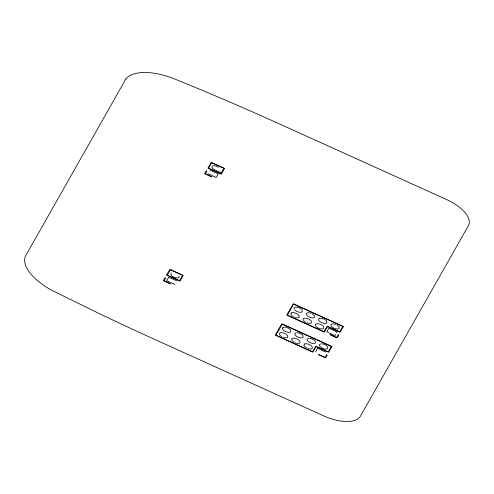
<?xml version="1.0" encoding="UTF-8"?>
<svg xmlns="http://www.w3.org/2000/svg" width="494" height="494" viewBox="0 0 494 494"><rect width="100%" height="100%" fill="white"/><g stroke="black" fill="none" stroke-linecap="round" stroke-linejoin="round"><path stroke-width="0.74" d="M208.017 173.678L216.187 177.513L218.268 173.832L209.981 170.22M174.919 284.383L166.626 280.771L168.713 277.091L176.877 280.925M325.608 352.031L317.438 348.202L315.598 351.987M335.599 334.611L335.049 335.587L326.824 331.863L328.905 328.189L337.13 331.912L336.581 332.882M291.59 312.819L290.985 313.332A4.526 2.106 22.9 0 0 292.121 315.87L293.337 316.691M282.63 327.855L283.235 327.337A4.52 2.099 22.9 0 1 290.558 329.973L290.849 331.591A4.52 2.099 22.9 0 1 285.68 331.56A4.52 2.099 22.9 0 1 282.63 327.855M291.812 338.909L292.417 338.39A4.526 2.106 22.9 0 1 299.741 341.021L300.031 342.645A4.526 2.106 22.9 0 1 297.073 343.305L295.498 342.867M319.291 318.451L318.686 318.963A4.52 2.099 22.9 0 0 321.73 322.675A4.52 2.099 22.9 0 0 326.904 322.706L326.62 321.075M315.573 324.459L316.179 323.941A4.52 2.099 22.9 0 1 323.508 326.565L323.792 328.195A4.52 2.099 22.9 0 1 318.618 328.164A4.52 2.099 22.9 0 1 315.573 324.459M304.712 343.954L304.106 344.472A4.526 2.106 22.9 0 0 306.459 347.825M171.338 272.991L170.646 273.781C171.14 276.461 174.37 277.554 176.753 277.912A4.514 2.099 22.9 0 0 179.143 276.819L179.087 276.492M296.369 332.709L294.924 333.413A4.52 2.099 22.9 0 0 297.968 337.124A4.52 2.099 22.9 0 0 303.143 337.155L302.859 335.525A4.52 2.099 22.9 0 0 297.876 332.771L297.444 332.728M308.657 338.273L307.219 338.977A4.52 2.099 22.9 0 0 310.263 342.682A4.52 2.099 22.9 0 0 315.438 342.719L315.153 341.082A4.52 2.099 22.9 0 0 310.164 338.328M320.952 343.836L319.513 344.54A4.52 2.099 22.9 0 0 322.557 348.245A4.52 2.099 22.9 0 0 327.732 348.276L327.448 346.646A4.52 2.099 22.9 0 0 322.459 343.892L322.032 343.849M309.738 338.291L310.176 338.316M310.8 313.128L308.021 312.659L306.391 313.406A4.52 2.099 22.9 0 0 309.435 317.111A4.52 2.099 22.9 0 0 314.61 317.142L314.326 315.512L312.017 313.671M335.512 324.305L332.61 323.78L330.98 324.527A4.52 2.099 22.9 0 0 334.024 328.232A4.52 2.099 22.9 0 0 339.199 328.263L338.915 326.633L336.834 324.904M283.204 337.303L284.779 337.742A4.526 2.106 22.9 0 0 287.736 337.081L287.452 335.451A4.526 2.099 22.9 0 0 280.117 332.845L279.518 333.345A4.526 2.099 22.9 0 0 281.883 336.71M307.793 348.431L309.368 348.869A4.526 2.106 22.9 0 0 312.325 348.208L312.041 346.578A4.526 2.106 22.9 0 0 304.687 343.96M220.799 172.56L215.168 170.152A4.526 2.106 22.9 0 1 212.099 166.441A4.526 2.106 22.9 0 1 217.286 166.484L218.595 167.219M294.548 317.241L294.782 317.346A4.526 2.106 22.9 0 0 299.203 317.074L298.919 315.444A4.526 2.106 22.9 0 0 291.577 312.826M306.842 322.798L307.07 322.903A4.526 2.106 22.9 0 0 311.498 322.631L311.214 321.001A4.526 2.106 22.9 0 0 303.866 318.389L303.279 318.896A4.526 2.106 22.9 0 0 304.415 321.427L305.632 322.249M294.825 309.936L295.245 310.38A4.52 2.099 22.9 0 0 302.316 311.578L302.032 309.948A4.52 2.099 22.9 0 0 294.69 307.336L294.097 307.842L294.245 309.164M294.165 342.268A4.526 2.106 22.9 0 1 291.8 338.896M319.278 318.463A4.52 2.099 22.9 0 1 326.614 321.088M331.98 346.51L328.677 352.253L316.135 346.634L312.788 352.166L275.269 335.043L281.852 323.755L331.98 346.51M343.447 326.497L340.144 332.24L327.602 326.62L324.255 332.153L286.736 315.036L293.319 303.742L343.447 326.497M163.428 280.623L170.424 283.822L164.082 280.759C166.997 276.868 164.953 276.597 163.428 280.623M166.614 275.004L179.952 281.142L183.255 275.467L170.01 269.335L166.614 275.004M224.585 168.423L221.281 174.16L207.943 168.09L211.222 162.353L224.585 168.423M204.757 173.641L211.759 176.84L205.411 173.777C208.326 169.887 206.288 169.621 204.757 173.641M318.605 354.624L325.243 357.817C328.139 356.032 327.417 351.833 325.101 357.428L318.605 354.624M330.072 334.611L336.71 337.803C339.606 336.019 338.884 331.82 336.568 337.414L330.072 334.611M125.902 78.91L25.287 256.423A46.72 21.717 22.9 0 0 54.093 291.429L99.059 313.48A1345.477 625.435 22.9 0 0 156.666 340.31L324.021 416.022A31.912 14.832 22.9 0 0 360.416 416.183L468.386 225.702A31.912 14.832 22.9 0 0 446.7 199.588L279.345 123.877A1351.769 628.356 22.9 0 0 181.866 81.905L174.536 78.941A46.708 21.711 22.9 0 0 125.902 78.91M211.636 162.792L208.598 168.158L220.892 173.715L223.93 168.355L211.636 162.792M170.307 269.773L167.268 275.133L179.563 280.697L182.601 275.337L170.307 269.773M282.154 324.194L275.924 335.179L312.517 351.734L315.746 346.189L328.288 351.802L331.326 346.442L282.154 324.194M293.615 304.181L287.391 315.166L323.984 331.721L327.213 326.176L339.755 331.795L342.793 326.429L293.615 304.181"/></g></svg>
